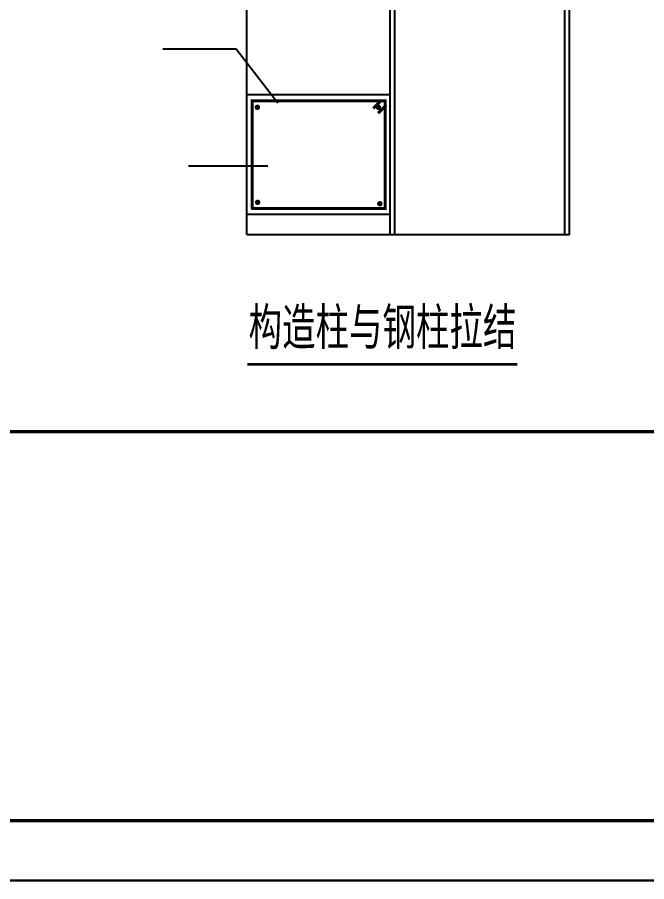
# Model space of a CAD drawing. Extents: x 447413 to 2975780, y -1432727 to 1301644.
# Drawn here: x 2348339 to 2364130, y 250359 to 272028 of the extents above; entities that cross this region are included whole.
import ezdxf

# ---------------------------------------------------------------- set-up
doc = ezdxf.new("R2010")
doc.units = 0
doc.header["$LTSCALE"] = 1000
doc.header["$MEASUREMENT"] = 0
for name, color, linetype in [('AXIS', 3, 'Continuous'), ('GL', 160, 'Continuous'), ('PUB-DIM', 3, 'Continuous'), ('PUB_TEXT', 7, 'Continuous'), ('剖面名称', 7, 'Continuous'), ('图框', 253, 'Continuous')]:
    doc.layers.add(name, color=color, linetype=linetype)
doc.styles.add('_HZTXT', font='tssdeng.shx', dxfattribs={"width": 0.7, "bigfont": 'HZTXT.shx'})

# ---------------------------------------------------------------- blocks, each defined once
blk = doc.blocks.new('A$C6B0021A6')
at = {"layer": '图框', "color": 2, "const_width": 40, "elevation": -84000}
blk.add_lwpolyline([(20, 84120), (118920, 84120), (118920, 20), (20, 20)], close=True, dxfattribs=at)
at = {"layer": '图框', "color": 153, "const_width": 58, "elevation": -84000}
for points in [[(111420, 1020), (2520, 1020), (2520, 83120), (111420, 83120)], [(111420, 83120), (117920, 83120), (117920, 1020), (111420, 1020)]]:
    blk.add_lwpolyline(points, close=True, dxfattribs=at)
blk = doc.blocks.new('A$C27ED3DB3')
at = {"layer": 'AXIS'}
for p, q in [((3355, 5288), (2126, 5288)), ((4051, 4386), (3355, 5288))]:
    blk.add_line(p, q, dxfattribs=at)
at = {"layer": 'GL'}
for p, q in [((5930, 2191), (5930, 16150)), ((6010, 2191), (6010, 16150)), ((8850, 2191), (8850, 16150)), ((8930, 2191), (8930, 16150)), ((3530, 2191), (3530, 14191)), ((3530, 4530), (5930, 4530)), ((3530, 2530), (5930, 2530)), ((3530, 2191), (8930, 2191))]:
    blk.add_line(p, q, dxfattribs=at)
at = {"layer": 'PUB-DIM'}
blk.add_line((2559, 3339), (3881, 3339), dxfattribs=at)
at = {"layer": 'PUB-DIM', "const_width": 50}
for points in [[(3620, 2619), (3620, 4424), (5846, 4424), (5846, 2629), (3609, 2629)], [(5783, 4435), (5647, 4299)], [(5863, 4355), (5727, 4219)]]:
    blk.add_lwpolyline(points, dxfattribs=at)
at = {"layer": 'PUB-DIM', "const_width": 45}
for points in [[(3686, 4317, 1), (3731, 4317, 1)], [(5711, 4317, 1), (5756, 4317, 1)], [(3691, 2730, 1), (3736, 2730, 1)], [(5734, 2706, 1), (5779, 2706, 1)]]:
    blk.add_lwpolyline(points, format="xyb", close=True, dxfattribs=at)
at = {"layer": '剖面名称', "const_width": 45}
blk.add_lwpolyline([(3543, 22), (8058, 22)], dxfattribs=at)
at = {"layer": 'PUB_TEXT', "color": 3, "style": '_HZTXT', "width": 0.8}
blk.add_text('构造柱与钢柱拉结', height=700, dxfattribs=at).set_placement((3561, 275))

msp = doc.modelspace()

# ---------------------------------------------------------------- block references
at = {"xscale": 1.5, "yscale": 1.5, "zscale": 1.5, "rotation": 270}
msp.add_blockref('A$C6B0021A6', (2253712, 428769.5, 126000), dxfattribs=at)
at = {"xscale": 1.5, "yscale": 1.5, "zscale": 1.5}
msp.add_blockref('A$C27ED3DB3', (2348799.7, 263295.1), dxfattribs=at)

doc.saveas('drawing.dxf')
